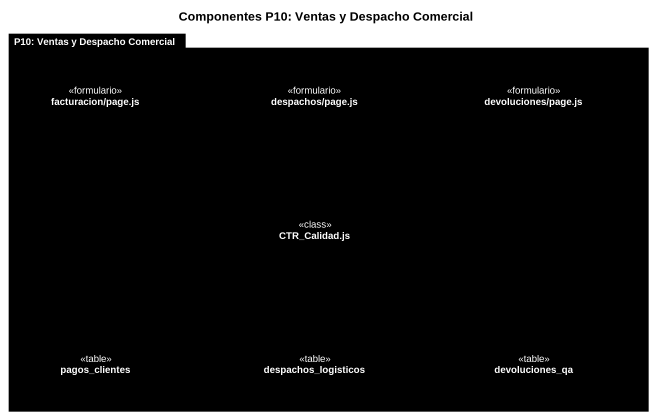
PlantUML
@startuml
title Componentes P10: Ventas y Despacho Comercial
package "P10: Ventas y Despacho Comercial" as P10_Ventas_y_Despacho #000000 {
  component "facturacion/page.js" as facturacion_page_js <<formulario>> #000000
  component "despachos/page.js" as despachos_page_js <<formulario>> #000000
  component "devoluciones/page.js" as devoluciones_page_js <<formulario>> #000000
  component "CTR_Calidad.js" as CTR_Calidad_js <<class>> #000000
  component pagos_clientes <<table>> #000000
  component despachos_logisticos <<table>> #000000
  component devoluciones_qa <<table>> #000000
}
facturacion_page_js ..> CTR_Calidad_js : <<use>>
despachos_page_js ..> CTR_Calidad_js : <<use>>
devoluciones_page_js ..> CTR_Calidad_js : <<use>>
CTR_Calidad_js ..> pagos_clientes : <<use>>
CTR_Calidad_js ..> despachos_logisticos : <<use>>
CTR_Calidad_js ..> devoluciones_qa : <<use>>
@enduml
